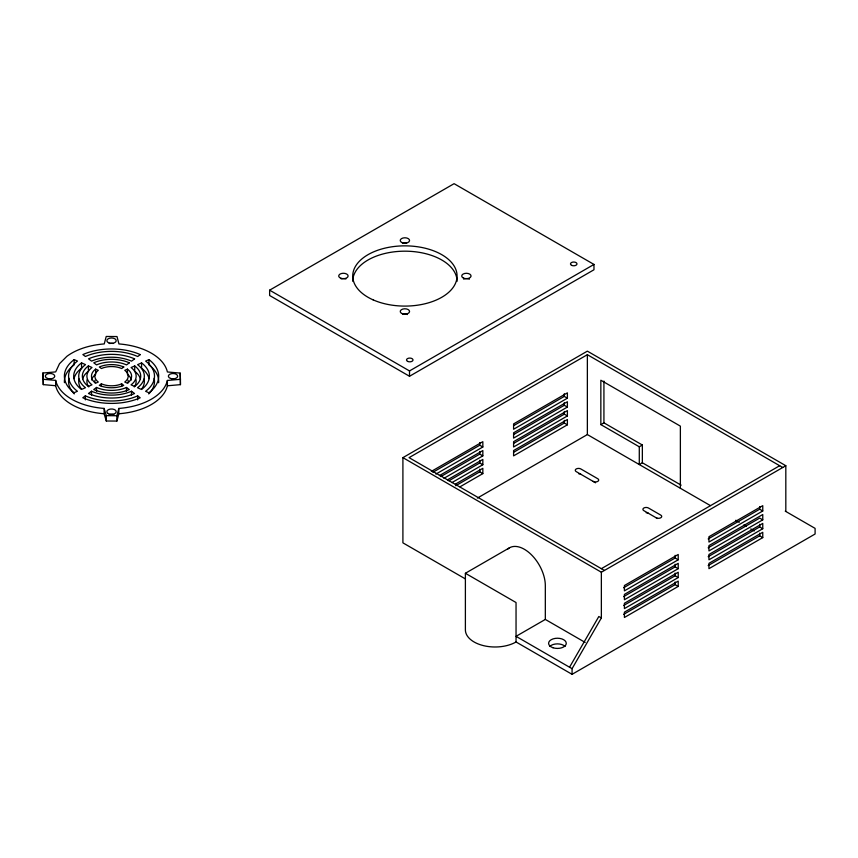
<?xml version="1.0" encoding="UTF-8"?>
<svg xmlns="http://www.w3.org/2000/svg" width="858" height="858" viewBox="0 0 858 858"><rect width="100%" height="100%" fill="white"/><g stroke="black" fill="none" stroke-linecap="round" stroke-linejoin="round"><path stroke-width="1.29" d="M116.881 421.064L116.881 415.733L118.833 408.44A56.338 32.529 0 0 0 167.385 380.459L180.448 379.311L180.137 373.101L167.396 371.964A56.338 32.529 0 0 0 118.94 343.929L116.999 336.55L106.231 336.465L104.236 343.929A56.338 32.529 0 0 0 66.87 356.349L59.502 363.706L55.684 371.9L42.9 373.026L43.275 384.62L55.663 385.714A56.338 32.529 0 0 0 104.118 413.749L106.295 420.999L116.881 421.064L118.833 413.76L118.833 408.44M569.54 667.224L598.82 616.505L601.361 617.964L572.072 668.682L572.072 674.324L516.044 641.977A29.676 17.128 0 0 1 483.708 645.688A29.676 17.128 0 0 1 465.39 629.858L465.39 573.273L509.502 547.801M85.35 395.849L82.786 397.758A47.158 27.22 0 0 0 140.197 397.801L137.655 395.87A42.964 24.807 0 0 1 85.35 395.849L85.35 399.839M91.527 391.205L88.471 393.5A37.838 21.847 0 0 0 134.534 393.522L131.488 391.227A32.819 18.951 0 0 1 91.527 391.205L91.527 395.195M96.525 387.451L93.737 389.543A29.193 16.86 0 0 0 129.279 389.564L126.501 387.462A24.625 14.211 0 0 1 96.525 387.451L96.525 391.441M101.373 383.816L99.303 385.36A20.066 11.583 0 0 0 123.734 385.381L121.675 383.826A16.677 9.631 0 0 1 101.373 383.816L101.373 386.475M269.627 290.176L454.086 183.676L593.972 264.436L593.972 269.766L409.513 376.265L269.627 295.495L269.627 290.176L409.513 370.935L593.972 264.436M465.261 578.839L402.906 542.846L402.906 457.646L587.365 351.147L785.821 465.722L785.821 511.465M782.743 467.492L587.365 354.697L409.062 457.646L604.429 570.441M431.327 471.407L482.839 441.666L482.839 446.997L435.907 474.088M432.829 472.318L479.772 445.216L482.839 446.997M513.942 425.482L564.307 396.407L567.385 398.187L567.385 392.857L513.588 423.916L513.588 429.247L567.385 398.187M439.339 475.654L482.839 450.547L482.839 455.866L443.918 478.335M440.851 476.565L479.772 454.096L482.839 455.866M513.942 434.363L564.307 405.287L567.385 407.057L567.385 401.737L513.588 432.797L513.588 438.116L567.385 407.057M447.35 479.912L482.839 459.416L482.839 464.746L451.93 482.593M448.863 480.812L479.772 462.966L482.839 464.746M513.942 443.232L564.307 414.157L567.385 415.937L567.385 410.607L513.588 441.666L513.588 446.997L567.385 415.937M455.373 484.159L482.839 468.296L482.839 473.616L459.952 486.84M455.727 485.725L479.772 471.846L482.839 473.616M513.942 452.112L564.307 423.037L567.385 424.807L567.385 419.487L513.588 450.547L513.588 455.866L567.385 424.807M680.373 488.266L680.373 426.136L600.847 380.233L600.847 424.603L603.925 422.833L642.352 445.012L642.352 462.762L681.155 485.167M477.37 498.08L587.365 434.566L710.392 505.598M600.847 424.603L639.285 446.793L642.352 445.012M642.352 462.762L639.285 464.543L639.285 446.793M601.361 568.672L779.665 465.722M402.906 457.646L601.361 572.222L785.821 465.722M585.167 642.428L545.323 619.433L516.044 636.336L572.072 668.682M623.627 587.762L675.139 558.022L678.217 559.791L678.217 554.472L624.41 585.531L624.41 590.851L678.217 559.791M708.172 538.942L759.684 509.202L762.762 510.982L762.762 505.652L708.955 536.722L708.955 542.041L762.762 510.982M623.627 596.632L675.139 566.891L678.217 568.672L678.217 563.341L624.41 594.401L624.41 599.731L678.217 568.672M708.172 547.822L759.684 518.082L762.762 519.851L762.762 514.532L708.955 545.591L708.955 550.922L762.762 519.851M623.627 605.512L675.139 575.772L678.217 577.541L678.217 572.222L624.41 603.281L624.41 608.601L678.217 577.541M708.172 556.692L759.684 526.951L762.762 528.732L762.762 523.401L708.955 554.472L708.955 559.791L762.762 528.732M623.627 614.382L675.139 584.641L678.217 586.422L678.217 581.091L624.41 612.151L624.41 617.481L678.217 586.422M708.172 565.572L759.684 535.832L762.762 537.601L762.762 532.282L708.955 563.341L708.955 568.672L762.762 537.601M572.072 674.324L815.1 534.008L815.1 528.378L785.252 511.143M127.467 369.133L124.775 370.324A16.677 9.631 0 0 1 124.753 382.046L127.434 383.236A20.066 11.583 0 0 0 127.467 369.133L127.467 374.463A20.066 11.583 0 0 1 131.424 380.008M134.717 365.937L131.081 367.535A24.625 14.211 0 0 1 131.049 384.845L134.674 386.454A29.193 16.86 0 0 0 134.717 365.937L134.717 371.257A29.193 16.86 0 0 1 140.476 379.322M141.57 362.902L137.591 364.661A32.819 18.951 0 0 1 137.548 387.73L141.527 389.5A37.838 21.847 0 0 0 141.57 362.902L141.57 368.221A37.838 21.847 0 0 1 149.045 378.678M148.97 359.631L145.646 361.1A42.964 24.807 0 0 1 145.592 391.302L148.917 392.771A47.158 27.22 0 0 0 148.97 359.631L148.97 364.95A47.158 27.22 0 0 1 158.644 382.722M118.833 413.76A56.338 32.529 0 0 0 167.385 385.789L180.448 384.641L180.448 379.311M42.9 373.026L43.275 379.29L55.663 380.394A56.338 32.529 0 0 0 104.118 408.429L106.295 415.669L116.881 415.733M74.153 359.588L77.477 361.057A42.964 24.807 0 0 0 77.424 391.259L74.088 392.728A47.158 27.22 0 0 1 74.153 359.588L74.153 364.907A47.158 27.22 0 0 0 64.425 382.668M81.542 362.87L85.51 364.629A32.819 18.951 0 0 0 85.478 387.698L81.489 389.457A37.838 21.847 0 0 1 81.542 362.87L81.542 368.189A37.838 21.847 0 0 0 74.024 378.635M88.385 365.905L92.01 367.514A24.625 14.211 0 0 0 91.988 384.824L88.353 386.432A29.193 16.86 0 0 1 88.385 365.905L88.385 371.235A29.193 16.86 0 0 0 82.593 379.29M95.624 369.122L98.316 370.313A16.677 9.631 0 0 0 98.295 382.035L95.603 383.226A20.066 11.583 0 0 1 95.624 369.122L95.624 374.442A20.066 11.583 0 0 0 91.645 379.987M735.789 520.259L739.253 522.265M743.875 524.924L746.181 526.265M750.804 528.925L754.268 530.93M595.57 482.797L576.147 471.578A3.26 1.888 0 0 1 576.308 468.918A3.26 1.888 0 0 1 580.909 469.004L597.822 478.764A3.26 1.888 0 0 1 597.661 481.435A3.26 1.888 0 0 1 593.06 481.338M657.41 518.5L643.865 510.671A3.26 1.888 0 0 1 643.865 508.011A3.26 1.888 0 0 1 648.466 508.011L660.767 515.111A3.26 1.888 0 0 1 660.767 517.771A3.26 1.888 0 0 1 656.155 517.771M465.39 573.273L516.044 602.53L516.044 641.977M180.448 384.641L180.137 373.101M759.684 506.542L759.684 509.202M759.684 524.292L759.684 526.951M759.684 533.172L759.684 535.832M675.139 555.351L675.139 558.022M675.139 564.232L675.139 566.891M675.139 573.101L675.139 575.772M675.139 581.981L675.139 584.641M603.925 381.07L603.925 422.833M601.361 572.222L601.361 617.964M587.365 354.697L587.365 434.566M564.307 393.747L564.307 396.407M564.307 402.616L564.307 405.287M564.307 411.497L564.307 414.157M564.307 420.366L564.307 423.037M545.323 619.433L545.323 585.617A29.676 17.139 60 0 0 531.091 554.45A29.676 17.139 60 0 0 507.7 549.141M479.772 442.556L479.772 445.216M479.772 451.437L479.772 454.096M479.772 460.306L479.772 462.966M479.772 469.187L479.772 471.846M409.513 370.935L409.513 376.265M167.385 380.459L167.385 385.789M137.655 395.87L137.655 399.871M131.488 391.227L131.488 395.216M126.501 387.462L126.501 391.462M121.675 383.826L121.675 386.486M106.295 415.669L106.295 420.999M104.118 408.429L104.118 413.749M55.663 380.394L55.663 385.714M43.275 379.29L43.275 384.62M578.646 473.734A3.26 1.888 0 0 1 580.909 474.335M646.171 512.784A3.26 1.888 0 0 1 648.466 513.331M549.785 646.417A8.837 5.105 0 0 1 565.079 646.417M144.08 379.054A32.819 18.951 0 0 1 141.838 388.771M81.199 388.738A32.819 18.951 0 0 1 79 379.011M154.129 378.292A42.964 24.807 0 0 1 148.724 393.929M74.303 393.886A42.964 24.807 0 0 1 68.94 378.239M135.95 379.665A24.625 14.211 0 0 1 134.266 386.958M88.771 386.937A24.625 14.211 0 0 1 87.13 379.633M95.002 382.754A16.677 9.631 0 0 1 95.002 380.244M128.067 380.255A16.677 9.631 0 0 1 128.067 382.775M109.631 343.543A4.676 2.703 0 0 1 113.202 343.49M171.954 378.904A4.633 2.671 0 0 1 173.155 378.828M109.202 414.671A4.665 2.692 0 0 1 113.867 414.671M48.97 378.861A4.708 2.713 0 0 1 51.405 378.904M352.724 281.274A52.177 30.127 0 0 1 404.944 251.179A52.177 30.127 0 0 1 457.067 281.327M402.734 314.403A4.676 2.703 0 0 1 407.411 314.521M463.652 279.107A4.676 2.703 0 0 1 469.337 279.215M402.992 243.34A4.676 2.703 0 0 1 406.563 243.286M341.184 278.904A4.708 2.713 0 0 1 345.892 278.989M123.767 366.999L121.697 368.543A16.677 9.631 0 0 0 101.394 368.532L99.335 366.988A20.066 11.583 0 0 1 123.767 366.999M129.333 362.816L126.544 364.907A24.625 14.211 0 0 0 96.568 364.897L93.779 362.795A29.193 16.86 0 0 1 129.333 362.816M134.599 358.869L131.542 361.164A32.819 18.951 0 0 0 91.581 361.132L88.535 358.837A37.838 21.847 0 0 1 134.599 358.869M140.272 354.601L137.72 356.52A42.964 24.807 0 0 0 85.414 356.488L82.861 354.569A47.158 27.22 0 0 1 140.272 354.601M553.013 647.747A8.837 5.105 0 0 0 566.269 643.328A8.837 5.105 0 0 0 553.013 638.91A8.837 5.105 0 0 0 553.013 647.747M108.784 342.868A4.676 2.703 0 0 0 116.184 340.958A4.676 2.703 0 0 0 109.631 338.213A4.676 2.703 0 0 0 108.784 342.868M170.581 378.453A4.633 2.671 0 0 0 177.649 376.265A4.633 2.671 0 0 0 170.828 373.82A4.633 2.671 0 0 0 170.581 378.453M108.226 413.588A4.665 2.692 0 0 0 116.044 412.376A4.665 2.692 0 0 0 110.328 409.073A4.665 2.692 0 0 0 108.226 413.588M47.565 378.485A4.708 2.713 0 0 0 54.751 376.265A4.708 2.713 0 0 0 47.823 373.788A4.708 2.713 0 0 0 47.565 378.485M373.091 299.85A52.177 30.127 0 0 0 456.617 279.933A52.177 30.127 0 0 0 384.974 248.134A52.177 30.127 0 0 0 373.091 299.85M402.391 313.749A4.676 2.703 0 0 0 409.566 311.593A4.676 2.703 0 0 0 402.734 309.084A4.676 2.703 0 0 0 402.391 313.749M463.427 278.067A4.676 2.703 0 0 0 470.999 276.405A4.676 2.703 0 0 0 464.725 273.455A4.676 2.703 0 0 0 463.427 278.067M340.926 278.282A4.708 2.713 0 0 0 348.112 276.061A4.708 2.713 0 0 0 341.184 273.584A4.708 2.713 0 0 0 340.926 278.282M402.155 242.664A4.676 2.703 0 0 0 409.545 240.755A4.676 2.703 0 0 0 402.992 238.009A4.676 2.703 0 0 0 402.155 242.664M571.675 265.369A3.26 1.888 0 0 0 576.941 264.2A3.26 1.888 0 0 0 572.543 262.151A3.26 1.888 0 0 0 571.675 265.369M407.689 361.411A3.26 1.888 0 0 0 412.977 360.253A3.26 1.888 0 0 0 408.601 358.194A3.26 1.888 0 0 0 407.689 361.411"/></g></svg>
